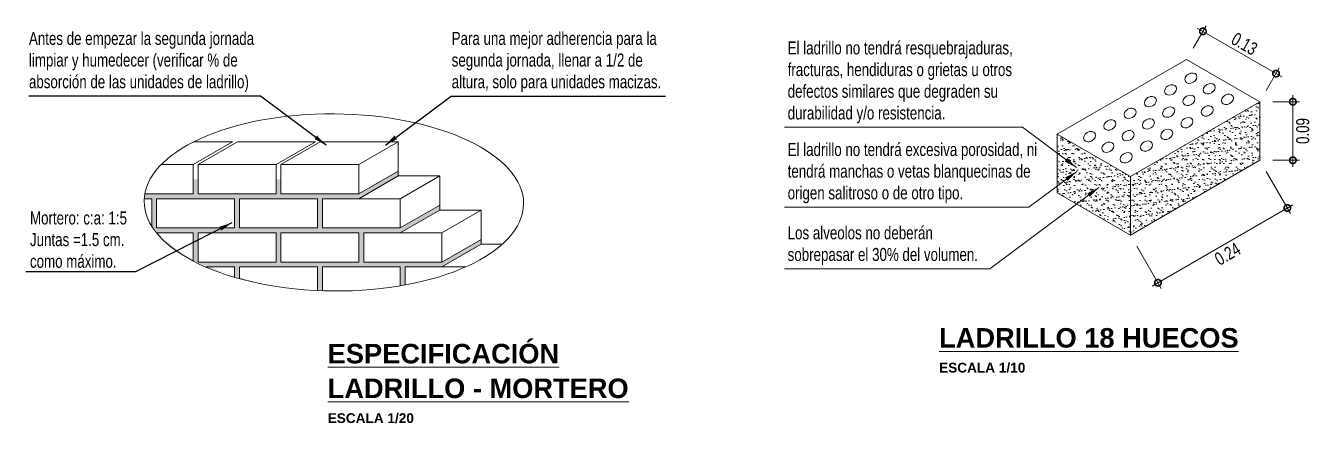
# Model space of a CAD drawing. Header units: millimetres. Extents: x -3570 to 5754, y -12788176 to 1214.
# Drawn here: x -3570.08 to -3560.18, y -1191.2 to -1188.14 of the extents above; entities that cross this region are included whole.
import ezdxf

# ---------------------------------------------------------------- set-up
doc = ezdxf.new("R2010")
doc.units = ezdxf.units.MM
doc.linetypes.add('DASHED2', pattern=[93.75, 62.5, -31.25])
for name, color, linetype, lineweight in [('ACOTACIONES', 2, 'Continuous', 5), ('CUADRO INTERIOR', 133, 'Continuous', 0), ('G_Texto', 122, 'Continuous', 20), ('INDICADORES', 101, 'DASHED2', 13), ('LADRILLO', 30, 'Continuous', 0), ('Texto', 7, 'Continuous', 5)]:
    doc.layers.add(name, color=color, linetype=linetype, lineweight=lineweight)
doc.styles.add('ARIAL', font='arial.ttf')
doc.styles.add('BQR DETALLES', font='swisscl.ttf')
doc.styles.add('LETRAS', font='arial.ttf')
doc.styles.add('Titulo Detalles', font='swissb.ttf')
doc.dimstyles.new('1en10', dxfattribs={"dimtxt": 0.02, "dimasz": 0.05, "dimexe": 0.03, "dimexo": 0.02, "dimgap": 0.01, "dimtad": 1, "dimtih": 1, "dimtoh": 1, "dimzin": 4, "dimdsep": 46, "dimtxsty": 'ARIAL', "dimblk": 'DOTSMALL', "dimcen": 1, "dimclrd": 223, "dimclre": 6, "dimclrt": 1, "dimazin": 1, "dimtfac": 1, "dimtmove": 0, "dimatfit": 3, "dimfxl": 1, "dimlwd": 5, "dimlwe": 5, "dimarcsym": 0})
doc.dimstyles.new('1en50', dxfattribs={"dimtxt": 0.1, "dimasz": 0.1, "dimexe": 0.05, "dimexo": 0.1, "dimgap": 0.025, "dimtad": 2, "dimdec": 3, "dimzin": 1, "dimdsep": 46, "dimtxsty": 'BQR DETALLES', "dimblk": 'DOTSMALL', "dimcen": 1, "dimdle": 0.05, "dimclrd": 1, "dimclre": 1, "dimclrt": 256, "dimazin": 0, "dimtfac": 1, "dimtdec": 3, "dimtmove": 0, "dimatfit": 3, "dimfxl": 1, "dimlwd": -1, "dimlwe": -1, "dimarcsym": 0})
doc.dimstyles.new('INDICADORES', dxfattribs={"dimtxt": 0.08, "dimasz": 0.1, "dimexe": 0.25, "dimexo": 0.1, "dimgap": 0.05, "dimtad": 1, "dimzin": 4, "dimdsep": 46, "dimtxsty": 'LETRAS', "dimblk1": 'ARCHTICK', "dimblk2": 'ARCHTICK', "dimsah": 1, "dimcen": 0.02, "dimclrd": 8, "dimclre": 8, "dimclrt": 256, "dimadec": 0, "dimazin": 0, "dimtfac": 1, "dimtmove": 2, "dimatfit": 3, "dimfxl": 1, "dimtolj": 1, "dimtzin": 4, "dimarcsym": 0})

# ---------------------------------------------------------------- blocks, each defined once
blk = doc.blocks.new('_DOTSMALL')
at = {"color": 0, "linetype": 'ByBlock', "const_width": 0.5}
blk.add_lwpolyline([(-0.0625, 0, 1), (0.0625, 0, 1)], format="xyb", close=True, dxfattribs=at)
blk = doc.blocks.new('*D79')
at = {"layer": 'ACOTACIONES', "color": 1, "transparency": 16777216}
for p, q in [((2190.6764, 883.0104), (2190.7764, 883.1836)), ((2190.7081, 883.1653), (2191.3576, 882.7903)), ((2191.2393, 882.6854), (2191.3393, 882.8586))]:
    blk.add_line(p, q, dxfattribs=at)
at = {"layer": 'Defpoints', "color": 0, "transparency": 16777216}
for p in [(2190.6264, 882.9238), (2191.3143, 882.8153), (2191.1893, 882.5988)]:
    blk.add_point(p, dxfattribs=at)
at = {"layer": 'ACOTACIONES', "color": 1, "transparency": 16777216, "xscale": 0.1, "yscale": 0.1, "zscale": 0.1}
for p, rotation in [((2190.7514, 883.1403), 150.0000000340367), ((2191.3143, 882.8153), 330.0000000340367)]:
    blk.add_blockref('_DOTSMALL', p, dxfattribs=dict(at, rotation=rotation))
at = {"layer": 'ACOTACIONES', "transparency": 16777216, "insert": (2191.071, 883.0439), "char_height": 0.1, "attachment_point": 5, "rotation": 330, "style": 'BQR DETALLES'}
blk.add_mtext('0.13', dxfattribs=at)
blk = doc.blocks.new('_ArchTick')
at = {"color": 0, "linetype": 'Continuous', "const_width": 0.15}
blk.add_lwpolyline([(-0.5, -0.5), (0.5, 0.5)], dxfattribs=at)
blk = doc.blocks.new('*D80')
at = {"color": 1, "transparency": 16777216}
for p, q in [((2191.4435, 882.6488), (2191.4435, 882.0988)), ((2191.2893, 882.5988), (2191.4935, 882.5988)), ((2191.2893, 882.1488), (2191.4935, 882.1488))]:
    blk.add_line(p, q, dxfattribs=at)
at = {"layer": 'Defpoints', "color": 0, "transparency": 16777216}
for p in [(2191.1893, 882.5988), (2191.1893, 882.1488), (2191.4435, 882.1488)]:
    blk.add_point(p, dxfattribs=at)
at = {"color": 1, "transparency": 16777216, "xscale": 0.1, "yscale": 0.1, "zscale": 0.1}
for p, rotation in [((2191.4435, 882.5988), 90), ((2191.4435, 882.1488), 270)]:
    blk.add_blockref('_DOTSMALL', p, dxfattribs=dict(at, rotation=rotation))
at = {"transparency": 16777216, "insert": (2191.5197, 882.3738), "char_height": 0.1, "attachment_point": 5, "rotation": 90, "style": 'BQR DETALLES'}
blk.add_mtext('0.09', dxfattribs=at)
blk = doc.blocks.new('*D81')
at = {"color": 1, "transparency": 16777216}
for p, q in [((2191.2393, 882.0622), (2191.4263, 881.7383)), ((2190.3621, 881.1816), (2191.4446, 881.8066)), ((2190.2434, 881.4872), (2190.4304, 881.1633))]:
    blk.add_line(p, q, dxfattribs=at)
at = {"layer": 'Defpoints', "color": 0, "transparency": 16777216}
for p in [(2191.1893, 882.1488), (2191.4013, 881.7816), (2190.1934, 881.5738)]:
    blk.add_point(p, dxfattribs=at)
at = {"color": 1, "transparency": 16777216, "xscale": 0.1, "yscale": 0.1, "zscale": 0.1}
for p, rotation in [((2191.4013, 881.7816), 30.00000001021341), ((2190.4054, 881.2066), 210.0000000102134)]:
    blk.add_blockref('_DOTSMALL', p, dxfattribs=dict(at, rotation=rotation))
at = {"transparency": 16777216, "insert": (2190.9414, 881.4281), "char_height": 0.1, "attachment_point": 5, "rotation": 30, "style": 'BQR DETALLES'}
blk.add_mtext('0.24', dxfattribs=at)
blk = doc.blocks.new('LADRILLO 18 HUECOS')
at = {"layer": 'LADRILLO', "linetype": 'ByBlock', "true_color": 0xf26722}
h = blk.add_hatch(dxfattribs=at)
h.set_pattern_fill('AR-SAND', color=30, scale=0.00125, style=0)
h.set_pattern_definition([(37.5, (1099.869983, 441.127717), (-0.0020000391, 0.0611766547), [0, -0.04826, 0, -0.053975, 0, -0.05159375]), (7.5, (1099.86998, 441.12772), (0.0561904104, 0.0896031376), [0, -0.026035, 0, -0.0434975, 0, -0.01666875]), (327.5, (1099.83093, 441.127717), (0.0988740463, 0.000179648), [0, -0.015875, 0, -0.05715, 0, -0.0746125]), (317.5, (1099.83093, 441.12772), (0.0954445566, 0.0278661654), [0, -0.0079375, 0, -0.037465, 0, -0.0428625])])
h.paths.add_polyline_path([(2190.1934, 882.0238), (2190.1934, 881.5738), (2191.1893, 882.1488), (2191.1893, 882.5988)])
h.paths.add_polyline_path([(2189.6304, 882.3488), (2189.6304, 881.8988), (2190.1934, 881.5738), (2190.1934, 882.0238)])
at = {"layer": 'LADRILLO', "color": 30, "linetype": 'ByBlock', "true_color": 0xf26722}
for points in [[(2189.6304, 882.3488), (2190.6264, 882.9238), (2191.1893, 882.5988), (2190.1934, 882.0238)], [(2190.1934, 882.0238), (2191.1893, 882.5988), (2191.1893, 882.1488), (2190.1934, 881.5738)], [(2190.1934, 882.0238), (2190.1934, 881.5738), (2189.6304, 881.8988), (2189.6304, 882.3488)]]:
    blk.add_lwpolyline(points, close=True, dxfattribs=at)
for centre in [(2190.6589, 882.7801), (2190.503, 882.6901), (2190.7996, 882.6988), (2190.3471, 882.6001), (2190.6437, 882.6088), (2190.9403, 882.6176), (2190.1912, 882.5101), (2190.4878, 882.5188), (2190.7844, 882.5276), (2190.0353, 882.4201), (2190.3319, 882.4288), (2190.6285, 882.4376), (2189.8794, 882.3301), (2190.176, 882.3388), (2190.4727, 882.3476), (2190.0202, 882.2488), (2190.1609, 882.1676), (2190.3168, 882.2576)]:
    blk.add_ellipse(centre, major_axis=(-0.0425, -0.0245), ratio=0.746929, dxfattribs=at)
at = {"layer": 'G_Texto', "insert": (2188.7213, 880.514), "char_height": 0.15, "attachment_point": 7, "style": 'Titulo Detalles'}
blk.add_mtext('{\\LLADRILLO 18 HUECOS}\\P{\\H0.066667x;\\P\\pxql;\\H7.5x;ESCALA 1/10}', dxfattribs=at)
at = {"layer": 'Texto', "char_height": 0.1, "attachment_point": 7, "style": 'BQR DETALLES'}
for s, insert, width in [('El ladrillo no tendrá resquebrajaduras, fracturas, hendiduras o grietas u otros defectos similares que degraden su durabilidad y/o resistencia.', (2187.5561, 882.4328), 1.819643), ('El ladrillo no tendrá excesiva porosidad, ni tendrá manchas o vetas blanquecinas de origen salitroso o de otro tipo.', (2187.5561, 881.8181), 1.916368)]:
    blk.add_mtext(s, dxfattribs=dict(at, insert=insert, width=width))
at = {"layer": 'Texto', "insert": (2187.5561, 881.344), "char_height": 0.1, "attachment_point": 7, "style": 'BQR DETALLES'}
blk.add_mtext('Los alveolos no deberán\\Psobrepasar el 30% del volumen.', dxfattribs=at)
at = {"color": 3}
dim = blk.add_linear_dim(base=(2191.4435, 882.1488), p1=(2191.1893, 882.5988), p2=(2191.1893, 882.1488), angle=90, text='0.09', dimstyle='1en50', dxfattribs=at)
dim.commit()
dim.dimension.update_dxf_attribs({"geometry": '*D80', "text_midpoint": (2191.5197, 882.3738)})
dim = blk.add_aligned_dim(p1=(2190.1934, 881.5738), p2=(2191.1893, 882.1488), distance=-0.424, text='0.24', dimstyle='1en50')
dim.commit()
dim.dimension.update_dxf_attribs({"geometry": '*D81', "text_midpoint": (2190.9414, 881.4281)})
at = {"layer": 'ACOTACIONES'}
dim = blk.add_aligned_dim(p1=(2190.6264, 882.9238), p2=(2191.1893, 882.5988), distance=0.25, dimstyle='1en10', dxfattribs=at)
dim.commit()
dim.dimension.update_dxf_attribs({"geometry": '*D79', "text_midpoint": (2191.071, 883.0439)})
at = {"layer": 'INDICADORES'}
for points in [[(2189.778, 882.0927), (2189.3626, 882.4028), (2187.5311, 882.4028)], [(2189.7808, 882.063), (2189.4126, 881.7881), (2187.5311, 881.7881)], [(2189.9501, 881.9393), (2189.1126, 881.314), (2187.5311, 881.314)]]:
    blk.add_leader(points, dimstyle='INDICADORES', dxfattribs=at)
blk = doc.blocks.new('ESPECIFICACIONES LADRILLO MORTERO')
at = {"layer": 'LADRILLO', "linetype": 'ByBlock', "true_color": 0x636466}
h = blk.add_hatch(dxfattribs=at)
h.set_pattern_fill('AR-SAND', color=251, scale=0.0005, style=0)
h.set_pattern_definition([(37.5, (14.463203, 26.020359), (-0.00080001565, 0.02447066187), [0, -0.019304, 0, -0.02159, 0, -0.0206375]), (7.5, (14.463203, 26.02036), (0.02247616416, 0.03584125503), [0, -0.010414, 0, -0.017399, 0, -0.0066675]), (327.5, (14.447582, 26.020359), (0.03954961851, 7.185923e-05), [0, -0.00635, 0, -0.02286, 0, -0.029845]), (317.5, (14.447582, 26.02036), (0.0381778226, 0.01114646616), [0, -0.003175, 0, -0.014986, 0, -0.017145])])
edge = h.paths.add_edge_path()
edge.add_line((2235.2149, 881.0325), (2235.2149, 881.07))
edge.add_line((2235.2149, 881.07), (2234.9118, 880.895))
edge.add_line((2234.9118, 880.895), (2234.3118, 880.895))
edge.add_line((2234.3118, 880.895), (2234.3118, 881.12))
edge.add_line((2234.3118, 881.12), (2234.593, 881.12))
edge.add_line((2234.593, 881.12), (2234.8962, 881.295))
edge.add_line((2234.8962, 881.295), (2234.8962, 881.3325))
edge.add_line((2234.8962, 881.3325), (2234.593, 881.1575))
edge.add_line((2234.593, 881.1575), (2233.993, 881.1575))
edge.add_line((2233.993, 881.1575), (2233.993, 881.27))
edge.add_line((2233.993, 881.27), (2233.9555, 881.27))
edge.add_line((2233.9555, 881.27), (2233.9555, 881.1575))
edge.add_line((2233.9555, 881.1575), (2233.3555, 881.1575))
edge.add_line((2233.3555, 881.1575), (2233.3555, 881.27))
edge.add_line((2233.3555, 881.27), (2233.318, 881.27))
edge.add_line((2233.318, 881.27), (2233.318, 881.1575))
edge.add_line((2233.318, 881.1575), (2232.9458, 881.1575))
edge.add_ellipse((2234.4006, 881.0915), major_axis=(-1.46, 0.0111), ratio=0.466647, start_angle=-4.62916, end_angle=-1.46792)
edge.add_line((2232.9412, 881.12), (2232.9993, 881.12))
edge.add_line((2232.9993, 881.12), (2232.9993, 880.9085))
edge.add_ellipse((2234.4006, 881.0915), major_axis=(-1.46, 0.0111), ratio=0.466647, start_angle=16.50602, end_angle=21.01412)
edge.add_line((2233.0358, 880.8575), (2233.318, 880.8575))
edge.add_line((2233.318, 880.8575), (2233.318, 880.6407))
edge.add_ellipse((2234.4006, 881.0915), major_axis=(-1.46, 0.0111), ratio=0.466647, start_angle=42.3459, end_angle=47.70238)
edge.add_line((2233.4142, 880.595), (2233.6368, 880.595))
edge.add_line((2233.6368, 880.595), (2233.6368, 880.5154))
edge.add_ellipse((2234.4006, 881.0915), major_axis=(-1.46, 0.0111), ratio=0.466647, start_angle=58.65887, end_angle=60.37021)
edge.add_line((2233.6743, 880.5048), (2233.6743, 880.595))
edge.add_line((2233.6743, 880.595), (2234.2743, 880.595))
edge.add_line((2234.2743, 880.595), (2234.2743, 880.4135))
edge.add_ellipse((2234.4006, 881.0915), major_axis=(-1.46, 0.0111), ratio=0.466647, start_angle=85.2398, end_angle=86.71547)
edge.add_line((2234.3118, 880.412), (2234.3118, 880.595))
edge.add_line((2234.3118, 880.595), (2234.9118, 880.595))
edge.add_line((2234.9118, 880.595), (2234.9118, 880.4503))
edge.add_ellipse((2234.4006, 881.0915), major_axis=(-1.46, 0.0111), ratio=0.466647, start_angle=110.69796, end_angle=112.27737)
edge.add_line((2234.9493, 880.4569), (2234.9493, 880.595))
edge.add_line((2234.9493, 880.595), (2235.2305, 880.595))
edge.add_line((2235.2305, 880.595), (2235.5337, 880.77))
edge.add_line((2235.5337, 880.77), (2235.5337, 880.8075))
edge.add_line((2235.5337, 880.8075), (2235.2305, 880.6325))
edge.add_line((2235.2305, 880.6325), (2234.6305, 880.6325))
edge.add_line((2234.6305, 880.6325), (2234.6305, 880.8575))
edge.add_line((2234.6305, 880.8575), (2234.9118, 880.8575))
edge.add_line((2234.9118, 880.8575), (2235.2149, 881.0325))
h.paths.add_polyline_path([(2233.6743, 880.895), (2233.6743, 881.12), (2234.2743, 881.12), (2234.2743, 880.895)], flags=16)
h.paths.add_polyline_path([(2234.593, 880.8575), (2234.593, 880.6325), (2233.993, 880.6325), (2233.993, 880.8575)], flags=16)
h.paths.add_polyline_path([(2233.9555, 880.8575), (2233.9555, 880.6325), (2233.3555, 880.6325), (2233.3555, 880.8575)], flags=16)
h.paths.add_polyline_path([(2233.6368, 880.895), (2233.0368, 880.895), (2233.0368, 881.12), (2233.6368, 881.12)], flags=16)
at = {"layer": 'CUADRO INTERIOR'}
blk.add_ellipse((2234.4006, 881.0915), major_axis=(-1.46, 0.0111), ratio=0.466647, start_param=-1.570796, end_param=4.712389, dxfattribs=at)
at = {"layer": 'LADRILLO', "color": 30, "linetype": 'ByBlock', "true_color": 0xf26722}
for points in [[(2233.3228, 881.5575), (2233.6212, 881.5575), (2233.318, 881.3825)], [(2233.3555, 881.3825), (2233.6587, 881.5575), (2234.2587, 881.5575), (2233.9555, 881.3825)], [(2233.993, 881.3825), (2234.2962, 881.5575), (2234.8962, 881.5575), (2234.593, 881.3825)], [(2234.593, 881.1575), (2234.8962, 881.3325), (2234.8962, 881.5575), (2234.593, 881.3825)], [(2233.0726, 881.3825), (2233.318, 881.3825), (2233.318, 881.1575), (2232.9458, 881.1575)], [(2234.593, 881.12), (2234.8962, 881.295), (2234.8962, 881.3325)], [(2235.2149, 881.295), (2234.8962, 881.295)], [(2234.9118, 881.12), (2235.2149, 881.295), (2235.2149, 881.07), (2234.9118, 880.895)], [(2232.9412, 881.12), (2232.9993, 881.12), (2232.9993, 880.9085)], [(2234.9118, 880.8575), (2235.2149, 881.0325), (2235.2149, 881.07)], [(2235.5337, 881.0325), (2235.2149, 881.0325)], [(2235.2305, 880.8575), (2235.5337, 881.0325), (2235.5337, 880.8075), (2235.2305, 880.6325)], [(2233.0358, 880.8575), (2233.318, 880.8575), (2233.318, 880.6407)], [(2235.2305, 880.595), (2235.5337, 880.77), (2235.5337, 880.8075)], [(2235.6965, 880.77), (2235.5337, 880.77)], [(2233.4142, 880.595), (2233.6368, 880.595), (2233.6368, 880.5154)], [(2233.6743, 880.5048), (2233.6743, 880.595), (2234.2743, 880.595), (2234.2743, 880.4135)], [(2234.3118, 880.412), (2234.3118, 880.595), (2234.9118, 880.595), (2234.9118, 880.4503)], [(2234.9493, 880.4569), (2234.9493, 880.595), (2235.414, 880.595)]]:
    blk.add_lwpolyline(points, dxfattribs=at)
for points in [[(2233.3555, 881.3825), (2233.9555, 881.3825), (2233.9555, 881.1575), (2233.3555, 881.1575)], [(2233.993, 881.3825), (2234.593, 881.3825), (2234.593, 881.1575), (2233.993, 881.1575)], [(2233.0368, 881.12), (2233.6368, 881.12), (2233.6368, 880.895), (2233.0368, 880.895)], [(2233.6743, 881.12), (2234.2743, 881.12), (2234.2743, 880.895), (2233.6743, 880.895)], [(2234.3118, 881.12), (2234.9118, 881.12), (2234.9118, 880.895), (2234.3118, 880.895)], [(2233.3555, 880.8575), (2233.9555, 880.8575), (2233.9555, 880.6325), (2233.3555, 880.6325)], [(2233.993, 880.8575), (2234.593, 880.8575), (2234.593, 880.6325), (2233.993, 880.6325)], [(2234.6305, 880.8575), (2235.2305, 880.8575), (2235.2305, 880.6325), (2234.6305, 880.6325)]]:
    blk.add_lwpolyline(points, close=True, dxfattribs=at)
at = {"layer": 'G_Texto', "insert": (2234.3529, 879.3928), "char_height": 0.15, "attachment_point": 7, "style": 'Titulo Detalles'}
blk.add_mtext('\\pxqd;{\\LESPECIFICACIÓN\\P\\H0.066667x;\\P\\H15x;LADRILLO - MORTERO}\\P{\\H0.066667x;\\P\\H7.5x;ESCALA 1/20}', dxfattribs=at)
at = {"layer": 'Texto', "char_height": 0.1, "attachment_point": 7, "style": 'BQR DETALLES'}
for s, insert in [('Antes de empezar la segunda jornada\\Plimpiar y humedecer (verificar % de\\Pabsorción de las unidades de ladrillo)', (2232.0541, 881.9396)), ('Para una mejor adherencia para la\\Psegunda jornada, llenar a 1/2 de\\Paltura, solo para unidades macizas.', (2235.3072, 881.9396)), ('\\pxql;Mortero: c:a: 1:5\\PJuntas =1.5 cm.\\Pcomo máximo.', (2232.0622, 880.5873))]:
    blk.add_mtext(s, dxfattribs=dict(at, insert=insert))
at = {"layer": 'INDICADORES'}
for points in [[(2234.3411, 881.5322), (2233.8356, 881.9096), (2232.0541, 881.9096)], [(2234.797, 881.5322), (2235.3025, 881.9096), (2236.9525, 881.9096)], [(2233.6158, 880.9347), (2232.8733, 880.5573), (2232.0293, 880.5573)]]:
    blk.add_leader(points, dimstyle='INDICADORES', dxfattribs=at)

msp = doc.modelspace()

# ---------------------------------------------------------------- block references
msp.add_blockref('ESPECIFICACIONES LADRILLO MORTERO', (-5802.1067, -2070.5924, 0))
at = {"layer": 'ACOTACIONES'}
msp.add_blockref('LADRILLO 18 HUECOS', (-5751.7703, -2071.3255, 0), dxfattribs=at)

doc.saveas('drawing.dxf')
